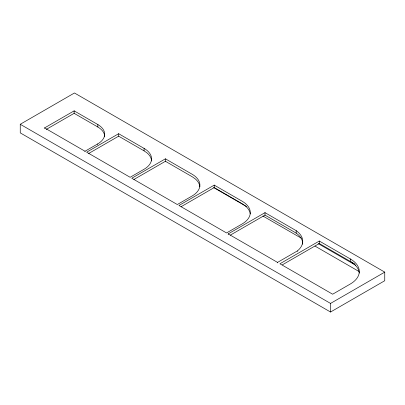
<?xml version="1.0" encoding="UTF-8"?>
<svg xmlns="http://www.w3.org/2000/svg" width="405" height="405" viewBox="0 0 405 405"><rect width="100%" height="100%" fill="white"/><g stroke="black" fill="none" stroke-linecap="round" stroke-linejoin="round"><path stroke-width="0.61" d="M44.596 128.37L44.596 127.909L74.135 110.854L97.858 124.553L97.858 127.018A23.789 13.735 0 0 1 104.692 136.763M20.25 124.274L74.459 92.978L384.75 272.125L384.75 280.726L330.541 312.022L20.25 132.875L20.25 124.274L330.541 303.421L384.75 272.125M46.236 129.428L74.135 113.324L97.858 127.018M44.596 127.909L85.004 151.237L97.59 143.972A23.789 13.735 0 0 0 97.858 124.553M118.645 133.711L86.645 152.189L130.132 177.294L144.084 169.239A25.525 14.737 0 0 0 144.084 148.397L118.645 133.711L118.645 136.181L144.302 150.994L147.172 153.024A25.525 14.737 0 0 1 151.551 160.922M88.649 153.5L118.645 136.181M165.417 158.821L131.777 178.24L177.314 204.53L192.081 196.005A26.684 15.405 0 0 0 192.081 174.216L165.417 158.821L165.417 161.286L192.314 176.818L195.311 178.939A26.684 15.405 0 0 1 199.868 186.821M133.878 179.496L165.417 161.286M214.235 185.11L178.954 205.482L226.542 232.956L242.134 223.955A27.844 16.079 0 0 0 242.134 201.219L214.235 185.11L214.235 187.576L242.372 203.826L245.501 206.039A27.844 16.079 0 0 1 250.214 213.865M181.156 206.672L214.235 187.576M228.182 234.363L228.182 233.903L265.002 212.645L296.182 230.648A29.003 16.747 0 0 1 297.376 250.938L297.376 251.399M230.349 235.118L265.002 215.111L296.182 233.113A29.003 16.747 0 0 1 302.717 244.164M228.182 233.903L277.536 262.394L297.376 250.938M319.307 241.036L279.926 263.776L332.642 294.212L350.284 284.026A30.75 17.754 0 0 0 350.284 258.922L319.307 241.036L319.307 243.501L354.648 263.903M282.386 264.819L319.307 243.501M318.219 243.628L355.742 265.29M213.632 187.566L246.498 206.54M262.931 216.027L301.274 238.165M314.963 246.073L358.784 271.37M350.284 258.922L350.284 261.387L354.066 264.04A30.75 17.749 0 0 1 359.25 273.066M330.541 303.421L330.541 312.022M296.182 230.648L296.182 233.113M277.536 262.394L277.536 262.855M265.002 212.645L265.002 215.111M144.084 148.397L144.084 150.868M97.59 143.972L97.59 144.438M85.004 151.237L85.004 151.703M74.135 110.854L74.135 113.324"/></g></svg>
